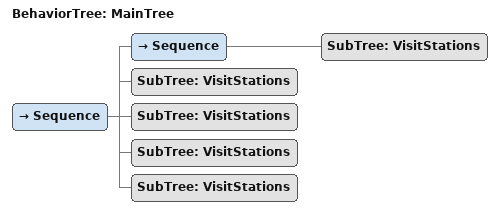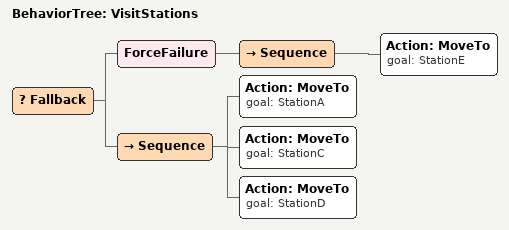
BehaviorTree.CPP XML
<root main_tree_to_execute="MainTree">
    <BehaviorTree ID="MainTree">
        <Sequence>
            <!-- StationA, StationE, StationC, StationD in order -->
            <Sequence>
                <SubTree ID="VisitStations" />
            </Sequence>
            <SubTree ID="VisitStations" />
            <SubTree ID="VisitStations" />
            <SubTree ID="VisitStations" />
            <SubTree ID="VisitStations" />
        </Sequence>
    </BehaviorTree>

    <BehaviorTree ID="VisitStations">
        <Fallback>
            <ForceFailure>
                <Sequence>
                    <Action ID="MoveTo" goal="StationE" />
                </Sequence>
            </ForceFailure>
            <Sequence>
                <Action ID="MoveTo" goal="StationA" />
                <Action ID="MoveTo" goal="StationC" />
                <Action ID="MoveTo" goal="StationD" />
            </Sequence>
        </Fallback>
    </BehaviorTree>

</root>
